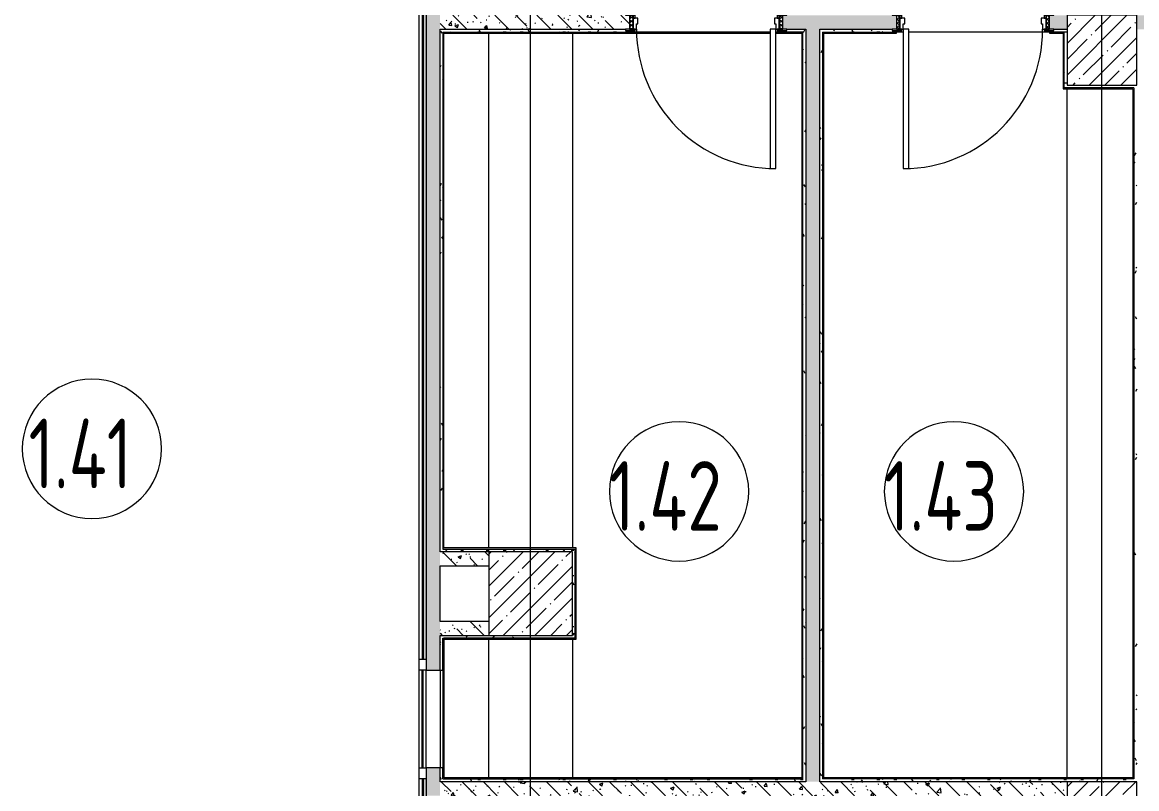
# Model space of a CAD drawing. Header units: millimetres. Extents: x -1113 to 415037, y -3642 to 354837.
# Drawn here: x 62877 to 70875, y 15464 to 20964 of the extents above; entities that cross this region are included whole.
import ezdxf

# ---------------------------------------------------------------- set-up
doc = ezdxf.new("R2010")
doc.units = ezdxf.units.MM
for name, color, linetype, lineweight in [('A-AREA-IDEN', 7, 'Continuous', 9), ('A-DOOR-2', 7, 'Continuous', 5), ('A-DOOR-FRAM-2', 7, 'Continuous', 5), ('A-FLOR', 7, 'Continuous', 9), ('A-WALL', 7, 'Continuous', 5), ('I-WALL', 7, 'Continuous', 5), ('S-COLS', 7, 'Continuous', 9), ('S-COLS-1', 7, 'Continuous', 5), ('Оси', 7, 'Continuous', 9)]:
    doc.layers.add(name, color=color, linetype=linetype, lineweight=lineweight)
for name, color, linetype, lineweight, true_color in [('A-DOOR-1', 7, 'Continuous', 5, 0xc0c0c0), ('A-DOOR-FRAM-1', 7, 'Continuous', 5, 0xc0c0c0), ('A-WALL-1', 9, 'Continuous', 5, 0x808080), ('A-WALL-FNSH-1', 9, 'Continuous', 5, 0x808080)]:
    doc.layers.add(name, color=color, linetype=linetype, lineweight=lineweight, true_color=true_color)
doc.styles.add('СПДС', font='ГОСТ тип А.ttf', dxfattribs={"width": 0.9})
pattern_1 = [(135, (64.7, -136.06), (-150.8683, -150.8683), [213.36, -35.56, 7.112, -35.56]), (135, (64.7, 14.71), (-150.8683, -150.8683), []), (50, (64.7, -136.06), (255.05767, -22.3145), [26.67, -293.37]), (355, (64.7, -136.06), (-49.3404, 267.4791), [21.336, -234.696]), (100.451, (85.96, -137.92), (205.7195, 245.16356), [22.666, -249.326]), (46.184, (64.7, -64.94), (379.511, -58.86), [40.005, -440.055]), (96.636, (96.33, -69.85), (332.3634, 346.3991), [33.999, -373.989]), (351.184, (64.7, -64.94), (332.3669, 346.3953), [32.004, -352.044]), (21, (100.26, -82.72), (212.26017, -143.1711), [26.67, -293.37]), (326, (100.26, -82.72), (86.5224, 257.8632), [21.336, -234.696]), (71.451, (117.95, -94.65), (298.78395, 114.6901), [22.666, -249.326]), (37.5, (64.7, -136.06), (4.32385, 118.37751), [6.706, -225.146, 6.706, -231.546, -235.585]), (37.5, (64.7, -136.06), (4.32385, 118.37751), [-470.103, 6.706, -228.879]), (7.5, (64.7, -136.06), (93.54758, 140.2533), [6.706, -129.134, 6.706, -219.812, -89.789]), (7.5, (64.7, -136.06), (93.54758, 140.2533), [-362.356, 6.706, -83.083]), (327.5, (-14.6, -136.06), (189.82734, -8.02019), [6.706, -82.194, 6.706, -270.662, -368.046]), (327.5, (-14.6, -136.06), (189.82734, -8.02019), [-366.268, 6.706, -361.34]), (317.5, (-50.16, -136.06), (207.38114, 35.59764), [6.706, -108.864, 6.706, -177.495, -261.366]), (317.5, (-50.16, -136.06), (207.38114, 35.59764), [-299.771, 6.706, -254.66])]
pattern_2 = [(135, (1751.41, 114.685), (-14.14214, -14.14214), []), (225, (1751.41, 114.685), (14.14214, -14.14214), [])]
pattern_3 = [(45, (-371.384, 114.685), (-14.1421, 14.1421), []), (135, (-371.384, 114.685), (-14.1421, -14.1421), [])]
pattern_4 = [(0, (64.7, -136.06), (243.84, 60.96), [20.117, -162.763, 20.117, -162.763, -975.36]), (0, (64.7, -136.06), (243.84, 60.96), [-365.76, 20.117, -345.643, 20.117, -162.763, -426.72]), (0, (64.7, -136.06), (243.84, 60.96), [-914.4, 20.117, -101.803, 20.117, -284.683]), (120, (156.14, -105.58), (-174.71291, 180.691634), [20.117, -162.763, 20.117, -162.763, -975.36]), (120, (156.14, -105.58), (-174.71291, 180.691634), [-365.76, 20.117, -345.643, 20.117, -162.763, -426.72]), (120, (156.14, -105.58), (-174.71291, 180.691634), [-914.4, 20.117, -101.803, 20.117, -284.683]), (240, (186.62, 16.34), (-69.12709, -241.651634), [20.117, -162.763, 20.117, -162.763, -975.36]), (240, (186.62, 16.34), (-69.12709, -241.651634), [-365.76, 20.117, -345.643, 20.117, -162.763, -426.72]), (240, (186.62, 16.34), (-69.12709, -241.651634), [-914.4, 20.117, -101.803, 20.117, -284.683])]

# ---------------------------------------------------------------- blocks, each defined once
blk = doc.blocks.new('BSC_Колонна _Прямоугольная - 600х600-V21-Объем проектирования 1 этажа')
at = {"layer": 'S-COLS-1'}
h = blk.add_hatch(dxfattribs=at)
h.set_pattern_fill('FP_31', color=256, style=0, pattern_type=2)
h.set_pattern_definition([(45, (-66460, -17000), (-114.04925, 114.04925), []), (45, (-66345.95, -17000), (-114.04925, 114.04925), [201.613, -40.323, 6.706, -33.617])])
h.paths.add_polyline_path([(300, -300), (300, 300), (-300, 300), (-300, -300)])
for p, q in [((300, 300), (-300, 300)), ((-300, 300), (-300, -300)), ((300, -300), (300, 300)), ((-300, -300), (300, -300))]:
    blk.add_line(p, q, dxfattribs=at)
blk = doc.blocks.new('110_Дверь_СКБ_1Ст_Внутренняя1 - Д-11п 1100x2100h_кладовые _все__ коридор _между помещениями блока столовой__ моечные _все_ 2-32102277-Объем проектирования 1 этажа')
at = {"layer": 'A-DOOR-2'}
h = blk.add_hatch(dxfattribs=at)
h.set_pattern_fill('FP_44', color=256, style=0, pattern_type=2)
h.set_pattern_definition(pattern_2)
h.paths.add_polyline_path([(537.5, -50), (562.5, -50), (562.5, 50), (537.5, 50)])
at = {"layer": 'A-DOOR-FRAM-2'}
h = blk.add_hatch(dxfattribs=at)
h.set_pattern_fill('FP_45', color=256, style=0, pattern_type=2)
h.set_pattern_definition(pattern_3)
h.paths.add_polyline_path([(-512.5, -50), (-512.5, 50), (-537.5, 50), (-537.5, -50)])
at = {"layer": 'A-DOOR-1'}
for p, q in [((-487.5, 1050), (-487.5, 50)), ((-447.5, 1050), (-487.5, 1050)), ((-447.5, 50), (-447.5, 1050)), ((-487.5, 50), (-447.5, 50))]:
    blk.add_line(p, q, dxfattribs=at)
blk.add_arc((-487.5, 50), 1000, 360, 90, dxfattribs=at)
at = {"layer": 'A-DOOR-FRAM-1'}
for p, q in [((-497.5, 58), (-567.5, 58)), ((-567.5, 58), (-567.5, 50)), ((-567.5, 50), (-497.5, 50)), ((-512.5, 50), (-537.5, 50)), ((-537.5, 50), (-537.5, -50)), ((-487.5, 50), (-512.5, 50)), ((-512.5, 50), (-512.5, -30)), ((-512.5, -50), (-512.5, 50)), ((-497.5, 50), (-512.5, 50)), ((-512.5, 50), (-512.5, 49)), ((-512.5, 49), (-497.5, 49)), ((-497.5, 50), (-497.5, 58)), ((-497.5, 49), (-497.5, 50)), ((-487.5, 10), (-487.5, 50)), ((-477.5, 10), (-487.5, 10)), ((-477.5, -30), (-477.5, 10)), ((512.5, 10), (502.5, 10)), ((502.5, 10), (502.5, -30)), ((512.5, 50), (512.5, 10)), ((537.5, 50), (512.5, 50)), ((592.5, 58), (522.5, 58)), ((522.5, 58), (522.5, 50)), ((537.5, 50), (522.5, 50)), ((522.5, 50), (522.5, 49)), ((522.5, 50), (592.5, 50)), ((522.5, 49), (537.5, 49)), ((537.5, -30), (537.5, 50)), ((562.5, 50), (537.5, 50)), ((537.5, 50), (537.5, -50)), ((537.5, 49), (537.5, 50)), ((562.5, -50), (562.5, 50)), ((592.5, 50), (592.5, 58)), ((-497.5, -50), (-567.5, -50)), ((-567.5, -50), (-567.5, -58)), ((-567.5, -58), (-497.5, -58)), ((-537.5, -50), (-512.5, -50)), ((-512.5, -30), (-477.5, -30)), ((-497.5, -30), (-512.5, -30)), ((-512.5, -30), (-512.5, -50)), ((-512.5, -50), (-497.5, -50)), ((-497.5, -50), (-497.5, -30)), ((-497.5, -58), (-497.5, -50)), ((502.5, -30), (537.5, -30)), ((537.5, -30), (522.5, -30)), ((522.5, -30), (522.5, -50)), ((522.5, -50), (537.5, -50)), ((592.5, -50), (522.5, -50)), ((522.5, -50), (522.5, -58)), ((522.5, -58), (592.5, -58)), ((537.5, -50), (537.5, -30)), ((537.5, -50), (562.5, -50)), ((592.5, -58), (592.5, -50))]:
    blk.add_line(p, q, dxfattribs=at)
blk = doc.blocks.new('BSC_Колонна _Прямоугольная - 500х500-V91-Объем проектирования 1 этажа')
at = {"layer": 'S-COLS-1'}
h = blk.add_hatch(dxfattribs=at)
h.set_pattern_fill('FP_109', color=256, style=0, pattern_type=2)
h.set_pattern_definition([(45, (-70560, -15400), (-114.04925, 114.04925), []), (45, (-70445.95, -15400), (-114.04925, 114.04925), [201.613, -40.323, 6.706, -33.617])])
h.paths.add_polyline_path([(-222.9, -250), (250, -250), (250, 250), (-250, 250), (-250, -250)])
for p, q in [((250, 250), (-250, 250)), ((-250, 250), (-250, -250)), ((250, -250), (250, 250)), ((-250, -250), (250, -250))]:
    blk.add_line(p, q, dxfattribs=at)
blk = doc.blocks.new('BSC_Колонна _Прямоугольная - 500х500-V131-Объем проектирования 1 этажа')
at = {"layer": 'S-COLS-1'}
h = blk.add_hatch(dxfattribs=at)
h.set_pattern_fill('FP_132', color=256, style=0, pattern_type=2)
h.set_pattern_definition([(45, (-70560, -20900), (-114.04925, 114.04925), []), (45, (-70445.95, -20900), (-114.04925, 114.04925), [201.613, -40.323, 6.706, -33.617])])
h.paths.add_polyline_path([(-250, -250), (250, -250), (250, 250), (-250, 250), (-250, -237.6)])
for p, q in [((250, 250), (-250, 250)), ((-250, 250), (-250, -250)), ((250, -250), (250, 250)), ((-250, -250), (250, -250))]:
    blk.add_line(p, q, dxfattribs=at)
blk = doc.blocks.new('Штора противопожарная_Рен - ШТ_700х700-V177-Объем проектирования 1 этажа')
at = {"layer": 'A-DOOR-1'}
for p, q in [((-430, 100), (-350, 100)), ((-430, 50), (-430, 100)), ((-350, 100), (-350, 50)), ((350, 100), (430, 100)), ((350, 50), (350, 100)), ((430, 100), (430, 50)), ((-350, 50), (-430, 50)), ((-350, 77.5), (350, 77.5)), ((-350, 72.5), (-350, 77.5)), ((350, 72.5), (-350, 72.5)), ((350, 77.5), (350, 72.5)), ((430, 50), (350, 50))]:
    blk.add_line(p, q, dxfattribs=at)
blk = doc.blocks.new('110_Дверь_СКБ_1Ст_Внутренняя1 - Д-11 1100x2100h_кладовые _все__ коридор _между помещениями блока столовой__ моечные _все_-V213-Объем проектирования 1 этажа')
at = {"layer": 'A-DOOR-2'}
h = blk.add_hatch(dxfattribs=at)
h.set_pattern_fill('FP_44', color=256, style=0, pattern_type=2)
h.set_pattern_definition(pattern_2)
h.paths.add_polyline_path([(537.5, 50), (537.5, -50), (562.5, -50), (562.5, 50)])
at = {"layer": 'A-DOOR-FRAM-2'}
h = blk.add_hatch(dxfattribs=at)
h.set_pattern_fill('FP_45', color=256, style=0, pattern_type=2)
h.set_pattern_definition(pattern_3)
h.paths.add_polyline_path([(-512.5, 50), (-537.5, 50), (-537.2, -50), (-512.5, -50)])
at = {"layer": 'A-DOOR-1'}
for p, q in [((512.5, 1050), (472.5, 1050)), ((472.5, 1050), (472.5, 50)), ((512.5, 50), (512.5, 1050)), ((472.5, 50), (512.5, 50))]:
    blk.add_line(p, q, dxfattribs=at)
blk.add_arc((512.5, 50), 1000, 90, 180, dxfattribs=at)
at = {"layer": 'A-DOOR-FRAM-1'}
for p, q in [((-497.5, 58), (-567.5, 58)), ((-567.5, 58), (-567.5, 50)), ((-567.5, 50), (-497.5, 50)), ((-512.5, 50), (-537.5, 50)), ((-537.5, 50), (-537.5, -50)), ((-487.5, 50), (-512.5, 50)), ((-512.5, 50), (-512.5, -30)), ((-512.5, -50), (-512.5, 50)), ((-497.5, 50), (-512.5, 50)), ((-512.5, 50), (-512.5, 49)), ((-512.5, 49), (-497.5, 49)), ((-497.5, 50), (-497.5, 58)), ((-497.5, 49), (-497.5, 50)), ((-487.5, 10), (-487.5, 50)), ((-477.5, 10), (-487.5, 10)), ((-477.5, -30), (-477.5, 10)), ((512.5, 10), (502.5, 10)), ((502.5, 10), (502.5, -30)), ((512.5, 50), (512.5, 10)), ((537.5, 50), (512.5, 50)), ((592.5, 58), (522.5, 58)), ((522.5, 58), (522.5, 50)), ((537.5, 50), (522.5, 50)), ((522.5, 50), (522.5, 49)), ((522.5, 50), (592.5, 50)), ((522.5, 49), (537.5, 49)), ((537.5, -30), (537.5, 50)), ((562.5, 50), (537.5, 50)), ((537.5, 50), (537.5, -50)), ((537.5, 49), (537.5, 50)), ((562.5, -50), (562.5, 50)), ((592.5, 50), (592.5, 58)), ((-497.5, -50), (-567.5, -50)), ((-567.5, -50), (-567.5, -58)), ((-567.5, -58), (-497.5, -58)), ((-537.5, -50), (-512.5, -50)), ((-512.5, -30), (-477.5, -30)), ((-497.5, -30), (-512.5, -30)), ((-512.5, -30), (-512.5, -50)), ((-512.5, -50), (-497.5, -50)), ((-497.5, -50), (-497.5, -30)), ((-497.5, -58), (-497.5, -50)), ((502.5, -30), (537.5, -30)), ((537.5, -30), (522.5, -30)), ((522.5, -30), (522.5, -50)), ((522.5, -50), (537.5, -50)), ((592.5, -50), (522.5, -50)), ((522.5, -50), (522.5, -58)), ((522.5, -58), (592.5, -58)), ((537.5, -50), (537.5, -30)), ((537.5, -50), (562.5, -50)), ((592.5, -58), (592.5, -50))]:
    blk.add_line(p, q, dxfattribs=at)
blk = doc.blocks.new('Марка_Помещения - Номер-25198446-Объем проектирования 1 этажа')
at = {"layer": 'A-AREA-IDEN'}
for start, end in [(360, 180), (180, 360)]:
    blk.add_arc((0, 0), 2.5, start, end, dxfattribs=at)

msp = doc.modelspace()

# ---------------------------------------------------------------- hatches: boundary and pattern name
at = {"layer": 'I-WALL'}
h = msp.add_hatch(dxfattribs=at)
h.set_pattern_fill('FP_191', color=256, style=0, pattern_type=2)
h.set_pattern_definition(pattern_4)
h.paths.add_polyline_path([(65774.7, 15393.9), (65774.7, 15533.9), (65754.7, 15533.9), (65754.7, 15393.9), (65759.9, 15393.9)])
h.paths.add_polyline_path([(65774.7, 16393.9), (65774.7, 22663.9), (65754.7, 22663.9), (65754.7, 16393.9), (65759.9, 16393.9)])
h = msp.add_hatch(dxfattribs=at)
h.set_pattern_fill('FP_41', color=256, style=0, pattern_type=2)
h.set_pattern_definition(pattern_1)
h.paths.add_polyline_path([(65774.7, 15413.9), (65874.7, 15413.9), (65874.7, 15613.9), (65774.7, 15613.9), (65774.7, 15513.9)])
h.paths.add_polyline_path([(65774.7, 16313.9), (65874.7, 16313.9), (65874.7, 22663.9), (65774.7, 22663.9), (65774.7, 16393.9)])
h = msp.add_hatch(dxfattribs=at)
h.set_pattern_fill('FP_41', color=256, style=0, pattern_type=2)
h.set_pattern_definition(pattern_1)
h.paths.add_polyline_path([(66844.7, 20913.9), (67234.7, 20913.9), (67234.7, 21013.9), (65874.7, 21013.9), (65874.7, 20913.9), (66824.7, 20913.9)])
h = msp.add_hatch(dxfattribs=at)
h.set_pattern_fill('FP_41', color=256, style=0, pattern_type=2)
h.set_pattern_definition(pattern_1)
h.paths.add_polyline_path([(78474.5, 20913.9), (78644.5, 20913.9), (78644.5, 21013.9), (78444.5, 21013.9), (78444.5, 20913.9)])
h.paths.add_polyline_path([(76239.5, 20913.9), (77344.5, 20913.9), (77344.5, 21013.9), (76209.5, 21013.9), (76209.5, 20913.9), (76234.5, 20913.9)])
h.paths.add_polyline_path([(70274.7, 20913.9), (70374.7, 20913.9), (70374.7, 21013.9), (70249.7, 21013.8), (70249.7, 20913.9)])
h.paths.add_polyline_path([(70874.7, 20913.9), (74809.5, 20913.9), (74809.5, 21013.9), (70874.7, 21013.9), (70874.7, 20928.2)])
h.paths.add_polyline_path([(69149.7, 20913.9), (69149.7, 21013.9), (68334.7, 21013.9), (68334.7, 20913.9), (69124.7, 20913.9)])
h = msp.add_hatch(dxfattribs=at)
h.set_pattern_fill('FP_191', color=256, style=0, pattern_type=2)
h.set_pattern_definition(pattern_4)
h.paths.add_polyline_path([(65877.1, 17183.9), (65894.7, 17184.1), (65894.7, 20913.9), (65874.7, 20913.9), (65874.7, 17183.9)])
h = msp.add_hatch(dxfattribs=at)
h.set_pattern_fill('FP_191', color=256, style=0, pattern_type=2)
h.set_pattern_definition(pattern_4)
h.paths.add_polyline_path([(68499.7, 20893.9), (68499.7, 20913.9), (68364.7, 20913), (68364.7, 20905.9), (68359.7, 20905.9), (68359.7, 20893.9), (68479.7, 20893.9)])
h.paths.add_polyline_path([(65894.7, 20893.9), (67209.7, 20893.9), (67209.7, 20905.9), (67204.7, 20905.9), (67204.7, 20913.9), (65894.7, 20913.9), (65894.7, 20893.9)])
h = msp.add_hatch(dxfattribs=at)
h.set_pattern_fill('FP_191', color=256, style=0, pattern_type=2)
h.set_pattern_definition(pattern_4)
h.paths.add_polyline_path([(68499.7, 15533.9), (68499.7, 20893.9), (68479.7, 20892.5), (68479.7, 15533.9)])
h = msp.add_hatch(dxfattribs=at)
h.set_pattern_fill('FP_41', color=256, style=0, pattern_type=2)
h.set_pattern_definition(pattern_1)
h.paths.add_polyline_path([(68599.7, 15513.9), (68599.7, 20913.9), (68499.7, 20913.9), (68499.7, 15513.9), (68514.7, 15513.9)])
h = msp.add_hatch(dxfattribs=at)
h.set_pattern_fill('FP_191', color=256, style=0, pattern_type=2)
h.set_pattern_definition(pattern_4)
h.paths.add_polyline_path([(70374.7, 20893.9), (70374.7, 20913.9), (70279.7, 20912.5), (70279.7, 20905.9), (70274.7, 20905.9), (70274.7, 20893.9), (70354.7, 20893.9)])
h.paths.add_polyline_path([(68619.7, 20893.9), (69124.7, 20893.9), (69124.7, 20905.9), (69119.7, 20905.9), (69119.7, 20913.9), (68599.7, 20913.9), (68599.7, 20893.9)])
h = msp.add_hatch(dxfattribs=at)
h.set_pattern_fill('FP_191', color=256, style=0, pattern_type=2)
h.set_pattern_definition(pattern_4)
h.paths.add_polyline_path([(68599.7, 15513.9), (68619.7, 15513.9), (68619.7, 20893.9), (68599.7, 20893.9), (68599.7, 15533.9)])
h = msp.add_hatch(dxfattribs=at)
h.set_pattern_fill('FP_191', color=256, style=0, pattern_type=2)
h.set_pattern_definition(pattern_4)
h.paths.add_polyline_path([(70354.7, 20513.9), (70374.7, 20513.9), (70374.7, 20893.9), (70354.7, 20891.7), (70354.7, 20526.3)])
h = msp.add_hatch(dxfattribs=at)
h.set_pattern_fill('FP_191', color=256, style=0, pattern_type=2)
h.set_pattern_definition(pattern_4)
h.paths.add_polyline_path([(70846.7, 20493.9), (70854.7, 20493.9), (70854.7, 20513.9), (70354.7, 20513.9), (70354.7, 20493.9), (70376.7, 20493.9)])
h = msp.add_hatch(dxfattribs=at)
h.set_pattern_fill('FP_191', color=256, style=0, pattern_type=2)
h.set_pattern_definition(pattern_4)
h.paths.add_polyline_path([(70854.7, 15533.9), (70874.7, 15533.9), (70874.7, 20513.9), (70854.7, 20513.9), (70854.7, 15554.9)])
h = msp.add_hatch(dxfattribs=at)
h.set_pattern_fill('FP_191', color=256, style=0, pattern_type=2)
h.set_pattern_definition(pattern_4)
h.paths.add_polyline_path([(66224.7, 17163.9), (66824.7, 17163.9), (66822.5, 17183.9), (65874.7, 17183.9), (65874.7, 17163.9), (65894.7, 17163.9)])
h = msp.add_hatch(dxfattribs=at)
h.set_pattern_fill('FP_41', color=256, style=0, pattern_type=2)
h.set_pattern_definition(pattern_1)
h.paths.add_polyline_path([(65874.7, 17063.9), (66224.7, 17063.9), (66224.7, 17163.9), (65874.7, 17163.9)])
h = msp.add_hatch(dxfattribs=at)
h.set_pattern_fill('FP_191', color=256, style=0, pattern_type=2)
h.set_pattern_definition(pattern_4)
h.paths.add_polyline_path([(66824.7, 16563.9), (66844.7, 16564.4), (66844.7, 17183.9), (66824.7, 17183.9), (66824.7, 16816.4)])
h = msp.add_hatch(dxfattribs=at)
h.set_pattern_fill('FP_41', color=256, style=0, pattern_type=2)
h.set_pattern_definition(pattern_1)
h.paths.add_polyline_path([(66224.7, 16563.9), (66224.7, 16663.9), (65874.7, 16663.9), (65874.7, 16563.9), (65894.7, 16563.9)])
h = msp.add_hatch(dxfattribs=at)
h.set_pattern_fill('FP_191', color=256, style=0, pattern_type=2)
h.set_pattern_definition(pattern_4)
h.paths.add_polyline_path([(65874.7, 15513.9), (65894.7, 15513.9), (65894.7, 15613.9), (65874.7, 15613.9), (65874.7, 15533.9)])
h.paths.add_polyline_path([(65894.7, 16313.9), (65894.7, 16563.9), (65874.7, 16563.9), (65874.7, 16313.9)])
h = msp.add_hatch(dxfattribs=at)
h.set_pattern_fill('FP_191', color=256, style=0, pattern_type=2)
h.set_pattern_definition(pattern_4)
h.paths.add_polyline_path([(66224.7, 16543.9), (66844.7, 16543.9), (66844.7, 16563.9), (65894.7, 16563.9), (65894.7, 16543.9), (65902.7, 16543.9)])
h = msp.add_hatch(dxfattribs=at)
h.set_pattern_fill('FP_191', color=256, style=0, pattern_type=2)
h.set_pattern_definition(pattern_4)
h.paths.add_polyline_path([(68474.7, 15513.9), (68499.7, 15513.9), (68499.7, 15533.9), (65894.7, 15533.9), (65894.7, 15513.9), (68291.4, 15513.9)])
h = msp.add_hatch(dxfattribs=at)
h.set_pattern_fill('FP_191', color=256, style=0, pattern_type=2)
h.set_pattern_definition(pattern_4)
h.paths.add_polyline_path([(70854.7, 15513.9), (70874.7, 15513.9), (70872.7, 15533.9), (68619.7, 15533.9), (68619.8, 15513.9), (70374.7, 15513.9)])
h = msp.add_hatch(dxfattribs=at)
h.set_pattern_fill('FP_41', color=256, style=0, pattern_type=2)
h.set_pattern_definition(pattern_1)
h.paths.add_polyline_path([(68599.7, 15413.9), (68599.7, 15513.9), (65874.7, 15513.9), (65874.7, 15413.9), (68514.7, 15413.9)])
h = msp.add_hatch(dxfattribs=at)
h.set_pattern_fill('FP_41', color=256, style=0, pattern_type=2)
h.set_pattern_definition(pattern_1)
h.paths.add_polyline_path([(68619.7, 15413.9), (70374.7, 15413.9), (70374.7, 15513.9), (68599.7, 15513.9), (68599.7, 15413.9)])

# ---------------------------------------------------------------- linework, layer by layer
at = {"layer": 'A-FLOR'}
for p, q in [((66224.7, 17191.9), (66224.7, 20885.9)), ((66824.7, 20885.9), (66824.7, 17191.9)), ((67209.7, 20893.9), (67209.7, 20905.9)), ((68244.7, 20893.9), (67757.4, 20893.9)), ((68359.7, 20893.9), (68284.7, 20893.9)), ((68359.7, 20905.9), (68359.7, 20893.9)), ((69149.7, 20893.9), (69149.7, 20905.9)), ((69199.7, 20893.9), (69149.7, 20893.9)), ((70249.7, 20893.9), (69239.7, 20893.9)), ((70249.7, 20905.9), (70249.7, 20893.9)), ((70374.7, 15541.9), (70374.7, 20485.9)), ((66224.7, 15541.9), (66224.7, 16535.9)), ((66824.7, 16535.9), (66824.7, 15541.9))]:
    msp.add_line(p, q, dxfattribs=at)
at = {"layer": 'A-WALL'}
for p, q in [((65894.7, 20893.9), (67209.7, 20893.9)), ((65894.7, 20893.9), (65894.7, 17183.9)), ((68479.7, 15533.9), (68479.7, 20893.9)), ((68599.7, 20913.9), (69119.7, 20913.9)), ((68619.7, 20893.9), (69124.7, 20893.9)), ((68619.7, 20893.9), (68619.7, 15533.9)), ((70354.7, 20893.9), (70274.7, 20893.9)), ((70279.7, 20913.9), (70374.7, 20913.9)), ((70354.7, 20513.9), (70354.7, 20893.9)), ((70854.7, 20493.9), (70354.7, 20493.9)), ((70854.7, 20493.9), (70854.7, 15533.9)), ((65894.7, 17183.9), (66844.7, 17183.9)), ((65894.7, 16313.9), (65894.7, 16543.9)), ((65894.7, 15533.9), (65894.7, 15613.9)), ((65894.7, 15533.9), (68479.7, 15533.9))]:
    msp.add_line(p, q, dxfattribs=at)
at = {"layer": 'A-WALL-1'}
for p, q in [((65754.7, 22683.9), (65754.7, 16393.9)), ((65774.7, 22663.9), (65774.7, 16393.9)), ((65874.7, 17163.9), (65874.7, 20913.9)), ((65874.7, 20913.9), (67204.7, 20913.9)), ((68364.7, 20913.9), (68499.7, 20913.9)), ((68471.7, 20893.9), (68479.7, 20893.9)), ((68499.7, 20913.9), (68499.7, 15513.9)), ((68599.7, 15513.9), (68599.7, 20913.9)), ((69124.7, 20893.9), (69124.7, 20905.9)), ((70274.7, 20905.9), (70274.7, 20893.9)), ((66224.7, 17163.9), (65874.7, 17163.9)), ((66844.7, 16543.9), (66844.7, 17183.9)), ((65874.7, 16663.9), (65874.7, 17063.9)), ((65874.7, 17063.9), (66224.7, 17063.9)), ((66224.7, 16663.9), (65874.7, 16663.9)), ((65874.7, 16313.9), (65874.7, 16563.9)), ((65874.7, 16563.9), (66224.7, 16563.9)), ((65894.7, 16543.9), (65902.7, 16543.9)), ((65774.7, 16313.9), (65894.7, 16313.9)), ((65894.7, 15613.9), (65774.7, 15613.9)), ((65874.7, 15513.9), (65874.7, 15613.9)), ((65754.7, 15533.9), (65754.7, 15393.9)), ((65774.7, 15533.9), (65774.7, 15413.9)), ((70854.7, 15533.9), (68619.7, 15533.9)), ((68499.7, 15513.9), (65874.7, 15513.9)), ((70374.7, 15513.9), (68599.7, 15513.9))]:
    msp.add_line(p, q, dxfattribs=at)
at = {"layer": 'A-WALL-FNSH-1'}
for p, q in [((65746.7, 22691.9), (65746.7, 16393.9)), ((65902.7, 20885.9), (68244.7, 20885.9)), ((65902.7, 17191.9), (65902.7, 20885.9)), ((67757.4, 20893.9), (67209.7, 20893.9)), ((68284.7, 20885.9), (68471.7, 20885.9)), ((68471.7, 20893.9), (68359.7, 20893.9)), ((68471.7, 20885.9), (68471.7, 15541.9)), ((68627.7, 20885.9), (69149.7, 20885.9)), ((68627.7, 20885.9), (68627.7, 15533.9)), ((69149.7, 20893.9), (69124.7, 20893.9)), ((69149.7, 20885.9), (69149.7, 20893.9)), ((70274.7, 20893.9), (70249.7, 20893.9)), ((70249.7, 20893.9), (70249.7, 20885.9)), ((70249.7, 20885.9), (70346.7, 20885.9)), ((70346.7, 20885.9), (70346.7, 20485.9)), ((70346.7, 20485.9), (70846.7, 20485.9)), ((70354.7, 20493.9), (70354.7, 20513.9)), ((70846.7, 20485.9), (70846.7, 15541.9)), ((66852.7, 17191.9), (65902.7, 17191.9)), ((66852.7, 16535.9), (66852.7, 17191.9)), ((66844.7, 16543.9), (65902.7, 16543.9)), ((65902.7, 16543.9), (65902.7, 15541.9)), ((65902.7, 16535.9), (66852.7, 16535.9)), ((65746.7, 16313.9), (65746.7, 15613.9)), ((65754.7, 15613.9), (65754.7, 16313.9)), ((65894.7, 16313.9), (65894.7, 15613.9)), ((65746.7, 15533.9), (65746.7, 15385.9)), ((68471.7, 15541.9), (65902.7, 15541.9)), ((70846.7, 15541.9), (68627.7, 15541.9))]:
    msp.add_line(p, q, dxfattribs=at)
at = {"layer": 'I-WALL'}
for p, q in [((65774.7, 15613.9), (65774.7, 16313.9)), ((65874.7, 16313.9), (65874.7, 15613.9))]:
    msp.add_line(p, q, dxfattribs=at)
at = {"layer": 'Оси'}
for points in [[(65724.7, -2042.3), (65724.7, 2957.7), (65724.7, 22262), (65724.7, 27262)], [(66997.4, -2042.3), (66997.4, -1322.8), (66524.7, -759.5), (66524.7, 4240.5), (66524.7, 22262), (66524.7, 27262)], [(70624.7, -2042.3), (70624.7, 2957.7), (70624.7, 22262), (70624.7, 27262)]]:
    msp.add_lwpolyline(points, dxfattribs=at)

# ---------------------------------------------------------------- block references
at = {"layer": 'A-AREA-IDEN', "xscale": 199.9999999999999, "yscale": 199.9999999999999, "zscale": 199.9999999999999}
for p in [(63376.7, 17902.7), (67590.1, 17597.6), (69563.4, 17597.6)]:
    msp.add_blockref('Марка_Помещения - Номер-25198446-Объем проектирования 1 этажа', p, dxfattribs=at)
at = {"layer": 'A-DOOR-1'}
for name, p, rotation in [('110_Дверь_СКБ_1Ст_Внутренняя1 - Д-11п 1100x2100h_кладовые _все__ коридор _между помещениями блока столовой__ моечные _все_ 2-32102277-Объем проектирования 1 этажа', (67797.2, 20963.9), 180), ('110_Дверь_СКБ_1Ст_Внутренняя1 - Д-11 1100x2100h_кладовые _все__ коридор _между помещениями блока столовой__ моечные _все_-V213-Объем проектирования 1 этажа', (69712.2, 20963.9), 180), ('Штора противопожарная_Рен - ШТ_700х700-V177-Объем проектирования 1 этажа', (65824.7, 15963.9), 89.99999999999987)]:
    msp.add_blockref(name, p, dxfattribs=dict(at, rotation=rotation))
at = {"layer": 'S-COLS'}
for name, p in [('BSC_Колонна _Прямоугольная - 500х500-V131-Объем проектирования 1 этажа', (70624.7, 20763.9)), ('BSC_Колонна _Прямоугольная - 600х600-V21-Объем проектирования 1 этажа', (66524.7, 16863.9)), ('BSC_Колонна _Прямоугольная - 500х500-V91-Объем проектирования 1 этажа', (70624.7, 15263.9))]:
    msp.add_blockref(name, p, dxfattribs=at)

# ---------------------------------------------------------------- texts
at = {"layer": 'A-AREA-IDEN', "char_height": 500, "attachment_point": 1, "style": 'СПДС'}
for s, insert, width in [('1.41', (62921.7, 18119.8), 1140), ('1.42', (67088.4, 17814.7), 1255.443), ('1.43', (69061.7, 17814.7), 1255.443)]:
    msp.add_mtext(s, dxfattribs=dict(at, insert=insert, width=width))

doc.saveas('drawing.dxf')
